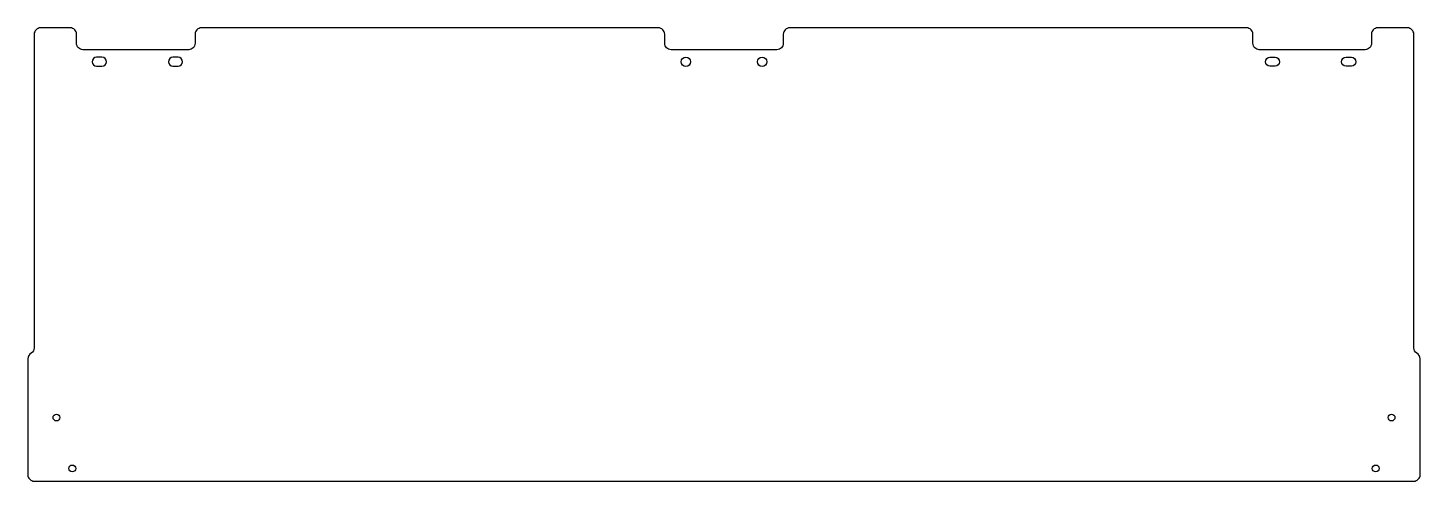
# Model space of a CAD drawing. Header units: millimetres. Extents: x -329 to 329, y -44 to 170.
import ezdxf

# ---------------------------------------------------------------- set-up
doc = ezdxf.new("R2010")
doc.units = ezdxf.units.MM
doc.layers.get('0').update_dxf_attribs({"linetype": 'CONTINUOUS'})

msp = doc.modelspace()

# ---------------------------------------------------------------- linework, layer by layer
for points in [[(-327.35, 15.9, 0.267949), (-328.85, 13.3), (-328.85, -41.5, 0.414214), (-325.85, -44.5), (325.85, -44.5, 0.414214), (328.85, -41.5), (328.85, 13.3, 0.267949), (327.35, 15.9, -0.267949), (325.85, 18.5), (325.85, 166.5, 0.414214), (322.85, 169.5), (308.85, 169.5, 0.414214), (305.85, 166.5), (305.85, 162.2, -0.414214), (302.85, 159.2), (252.85, 159.2, -0.414214), (249.85, 162.2), (249.85, 166.5, 0.414214), (246.85, 169.5), (31, 169.5, 0.414214), (28, 166.5), (28, 162.2, -0.414214), (25, 159.2), (-25, 159.2, -0.414214), (-28, 162.2), (-28, 166.5, 0.414214), (-31, 169.5), (-246.85, 169.5, 0.414214), (-249.85, 166.5), (-249.85, 162.2, -0.414214), (-252.85, 159.2), (-302.85, 159.2, -0.414214), (-305.85, 162.2), (-305.85, 166.5, 0.414214), (-308.85, 169.5), (-322.85, 169.5, 0.414214), (-325.85, 166.5), (-325.85, 18.5, -0.267949)], [(-293.85, 151.4, 1), (-293.85, 155.6), (-296.35, 155.6, 1), (-296.35, 151.4)], [(-260.35, 155.6, 1), (-260.35, 151.4), (-257.85, 151.4, 1), (-257.85, 155.6)], [(260.35, 151.4), (257.85, 151.4, -1), (257.85, 155.6), (260.35, 155.6, -1)], [(296.35, 151.4), (293.85, 151.4, -1), (293.85, 155.6), (296.35, 155.6, -1)]]:
    msp.add_lwpolyline(points, format="xyb", close=True)
for centre, radius in [((-18, 153.5), 2.2), ((18, 153.5), 2.2), ((-315.35, -14.5), 1.6), ((315.35, -14.5), 1.6), ((-307.85, -38.5), 1.6), ((307.85, -38.5), 1.6)]:
    msp.add_circle(centre, radius)

doc.saveas('drawing.dxf')
